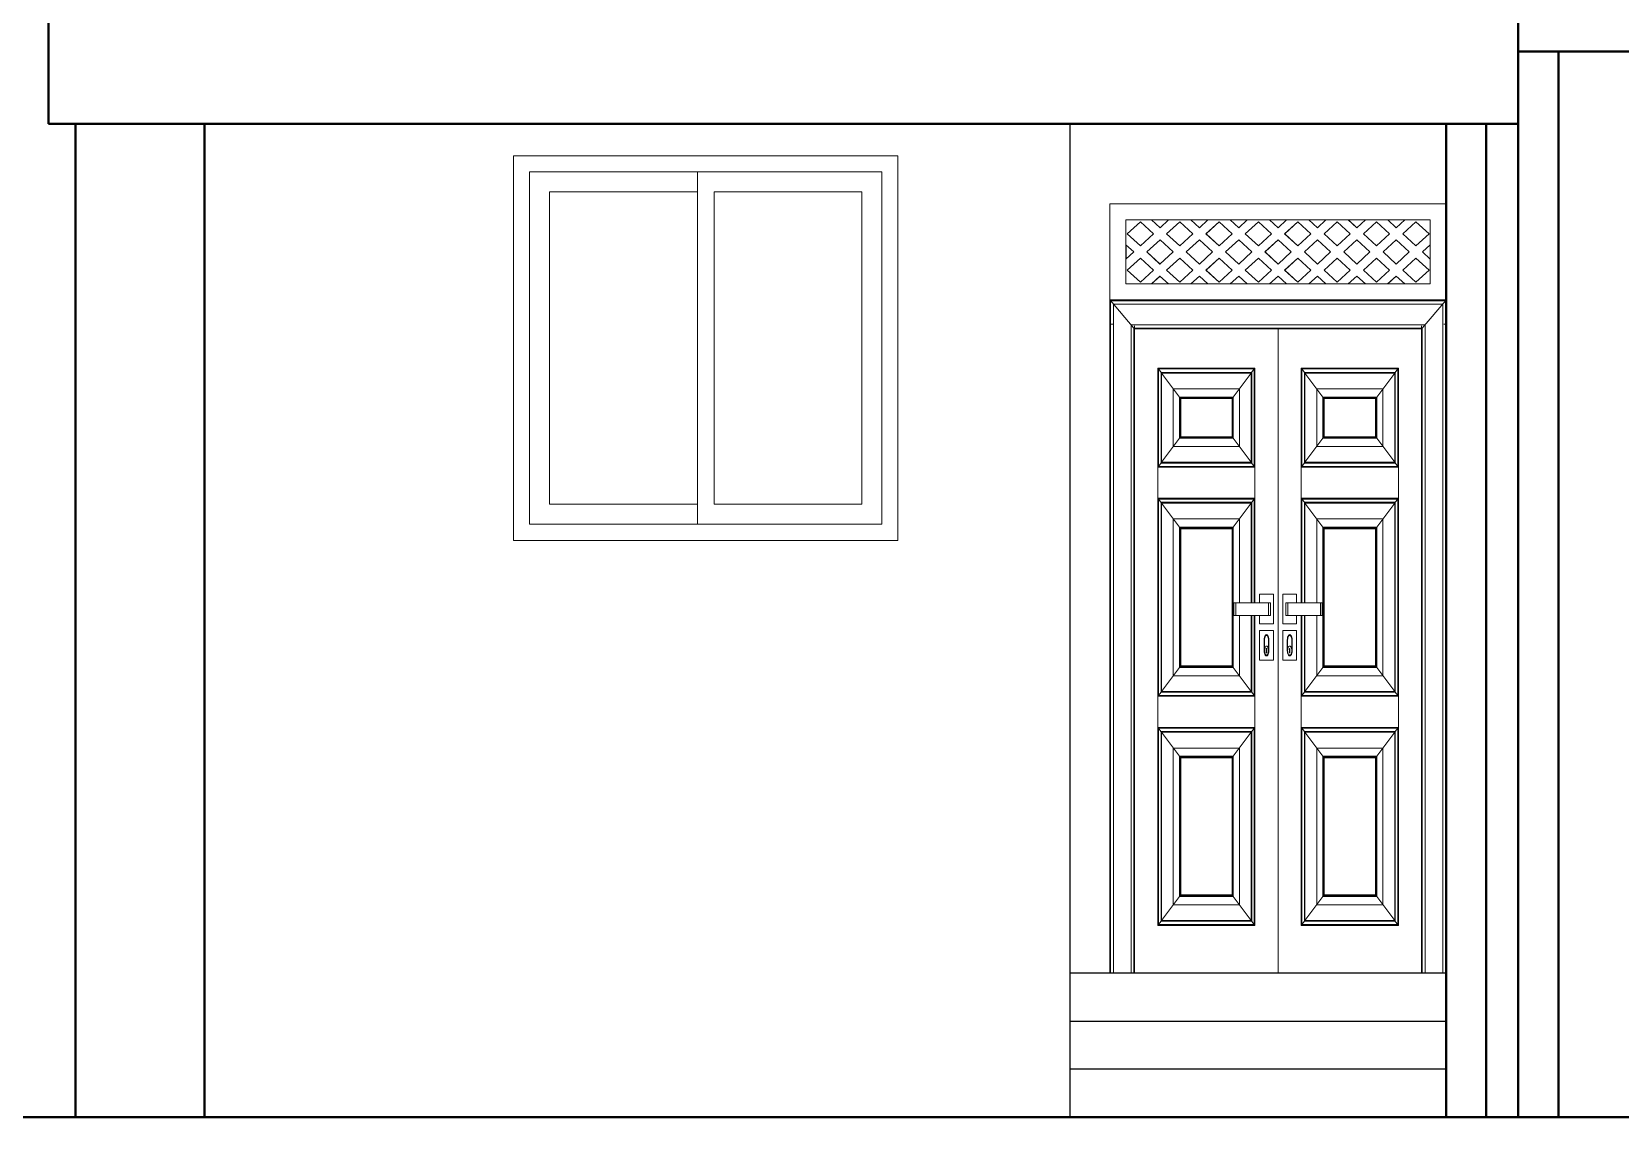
# Model space of a CAD drawing. Header units: inches. Extents: x 136316 to 139491, y -21083 to -17511.
# Drawn here: x 138055.9 to 138254.2, y -20091.2 to -19955.7 of the extents above; entities that cross this region are included whole.
import ezdxf

# ---------------------------------------------------------------- set-up
doc = ezdxf.new("R2010")
doc.units = ezdxf.units.IN
doc.header["$LTSCALE"] = 0.5
doc.header["$MEASUREMENT"] = 0
for name, color, linetype, lineweight in [('F-FURNITURE', 30, 'Continuous', 13), ('HACTH', 253, 'Continuous', 9), ('wall', 1, 'Continuous', 40), ('wall light', 6, 'Continuous', 25), ('window', 4, 'Continuous', 13)]:
    doc.layers.add(name, color=color, linetype=linetype, lineweight=lineweight)

msp = doc.modelspace()

# ---------------------------------------------------------------- linework, layer by layer
at = {"layer": 'F-FURNITURE'}
for p, q in [((138190.52, -20073.19), (138190.52, -19977.19)), ((138190.52, -19977.19), (138232.52, -19977.19)), ((138192.52, -19982.3), (138192.52, -19979.19)), ((138192.52, -19979.19), (138195.71, -19979.19)), ((138192.68, -19980.93), (138194.32, -19979.42)), ((138192.68, -19980.93), (138194.32, -19979.42)), ((138194.32, -19979.42), (138195.96, -19980.93)), ((138196.78, -19980.18), (138195.71, -19979.19)), ((138195.71, -19979.19), (138195.72, -19979.19)), ((138196.78, -19980.17), (138195.72, -19979.19)), ((138197.84, -19979.19), (138195.72, -19979.19)), ((138197.84, -19979.19), (138196.78, -19980.18)), ((138197.59, -19980.93), (138199.23, -19979.42)), ((138197.6, -19980.93), (138199.24, -19979.42)), ((138197.84, -19979.19), (138200.63, -19979.19)), ((138199.23, -19979.42), (138200.87, -19980.93)), ((138201.69, -19980.18), (138200.63, -19979.19)), ((138201.69, -19980.17), (138200.63, -19979.19)), ((138200.63, -19979.19), (138200.63, -19979.19)), ((138202.76, -19979.19), (138200.63, -19979.19)), ((138202.76, -19979.19), (138201.69, -19980.18)), ((138202.51, -19980.93), (138204.15, -19979.42)), ((138202.52, -19980.93), (138204.15, -19979.42)), ((138202.76, -19979.19), (138205.54, -19979.19)), ((138204.15, -19979.42), (138205.79, -19980.93)), ((138206.61, -19980.18), (138205.54, -19979.19)), ((138205.54, -19979.19), (138205.55, -19979.19)), ((138206.61, -19980.17), (138205.55, -19979.19)), ((138207.67, -19979.19), (138205.55, -19979.19)), ((138207.67, -19979.19), (138206.61, -19980.18)), ((138207.43, -19980.93), (138209.07, -19979.42)), ((138207.43, -19980.93), (138209.07, -19979.42)), ((138207.67, -19979.19), (138210.46, -19979.19)), ((138209.07, -19979.42), (138210.7, -19980.93)), ((138211.52, -19980.18), (138210.46, -19979.19)), ((138210.46, -19979.19), (138210.46, -19979.19)), ((138211.53, -19980.17), (138210.46, -19979.19)), ((138212.59, -19979.19), (138210.46, -19979.19)), ((138212.59, -19979.19), (138211.52, -19980.18)), ((138212.34, -19980.93), (138213.98, -19979.42)), ((138212.35, -19980.93), (138213.98, -19979.42)), ((138212.59, -19979.19), (138215.37, -19979.2)), ((138213.98, -19979.42), (138215.62, -19980.93)), ((138216.44, -19980.18), (138215.37, -19979.2)), ((138215.37, -19979.2), (138215.38, -19979.2)), ((138216.44, -19980.17), (138215.38, -19979.2)), ((138217.5, -19979.2), (138215.38, -19979.2)), ((138217.5, -19979.2), (138216.44, -19980.18)), ((138217.26, -19980.93), (138218.9, -19979.42)), ((138217.26, -19980.93), (138218.9, -19979.42)), ((138217.5, -19979.2), (138220.29, -19979.2)), ((138218.9, -19979.42), (138220.54, -19980.93)), ((138221.35, -19980.18), (138220.29, -19979.2)), ((138220.29, -19979.2), (138220.3, -19979.2)), ((138221.36, -19980.17), (138220.3, -19979.2)), ((138222.42, -19979.2), (138220.3, -19979.2)), ((138222.42, -19979.2), (138221.35, -19980.18)), ((138222.17, -19980.93), (138223.81, -19979.42)), ((138222.18, -19980.93), (138223.82, -19979.43)), ((138222.42, -19979.2), (138225.21, -19979.2)), ((138223.81, -19979.42), (138225.45, -19980.93)), ((138226.27, -19980.18), (138225.21, -19979.2)), ((138225.21, -19979.2), (138225.21, -19979.2)), ((138226.27, -19980.17), (138225.21, -19979.2)), ((138227.34, -19979.2), (138225.21, -19979.2)), ((138227.34, -19979.2), (138226.27, -19980.18)), ((138227.09, -19980.93), (138228.73, -19979.42)), ((138227.1, -19980.93), (138228.73, -19979.43)), ((138230.52, -19979.19), (138227.34, -19979.2)), ((138227.34, -19979.2), (138227.34, -19979.2)), ((138227.34, -19979.2), (138230.52, -19979.2)), ((138228.73, -19979.42), (138230.37, -19980.93)), ((138230.52, -19979.2), (138230.52, -19979.19)), ((138230.52, -19979.2), (138230.52, -19982.3)), ((138194.32, -19982.44), (138192.68, -19980.93)), ((138192.68, -19980.93), (138192.68, -19980.93)), ((138194.32, -19982.44), (138192.68, -19980.93)), ((138195.96, -19980.93), (138194.32, -19982.44)), ((138199.23, -19982.44), (138197.59, -19980.93)), ((138197.59, -19980.93), (138197.6, -19980.93)), ((138199.24, -19982.44), (138197.6, -19980.93)), ((138200.87, -19980.93), (138199.23, -19982.44)), ((138204.15, -19982.44), (138202.51, -19980.93)), ((138202.51, -19980.93), (138202.52, -19980.93)), ((138204.15, -19982.44), (138202.52, -19980.93)), ((138205.79, -19980.93), (138204.15, -19982.44)), ((138209.06, -19982.44), (138207.43, -19980.93)), ((138207.43, -19980.93), (138207.43, -19980.93)), ((138209.07, -19982.44), (138207.43, -19980.93)), ((138210.7, -19980.93), (138209.06, -19982.44)), ((138213.98, -19982.44), (138212.34, -19980.93)), ((138212.34, -19980.93), (138212.35, -19980.93)), ((138213.98, -19982.44), (138212.35, -19980.93)), ((138215.62, -19980.93), (138213.98, -19982.44)), ((138218.9, -19982.44), (138217.26, -19980.93)), ((138218.9, -19982.44), (138217.26, -19980.93)), ((138217.26, -19980.93), (138217.26, -19980.93)), ((138220.54, -19980.93), (138218.9, -19982.44)), ((138223.81, -19982.44), (138222.17, -19980.93)), ((138222.17, -19980.93), (138222.18, -19980.93)), ((138223.82, -19982.44), (138222.18, -19980.93)), ((138225.45, -19980.93), (138223.81, -19982.44)), ((138228.73, -19982.44), (138227.09, -19980.93)), ((138227.09, -19980.93), (138227.1, -19980.93)), ((138228.73, -19982.44), (138227.1, -19980.93)), ((138230.37, -19980.93), (138228.73, -19982.44)), ((138192.52, -19987.19), (138192.52, -19982.3)), ((138192.52, -19982.3), (138193.5, -19983.19)), ((138193.5, -19983.19), (138192.52, -19984.09)), ((138192.55, -19982.32), (138192.55, -19984.07)), ((138195.14, -19983.19), (138196.78, -19981.68)), ((138195.14, -19983.19), (138196.78, -19981.69)), ((138196.77, -19984.7), (138195.14, -19983.19)), ((138195.14, -19983.19), (138195.14, -19983.19)), ((138196.78, -19984.7), (138195.14, -19983.19)), ((138198.41, -19983.19), (138196.77, -19984.7)), ((138196.78, -19981.68), (138198.41, -19983.19)), ((138200.05, -19983.19), (138201.69, -19981.68)), ((138201.69, -19984.7), (138200.05, -19983.19)), ((138200.05, -19983.19), (138200.06, -19983.19)), ((138200.06, -19983.19), (138201.69, -19981.69)), ((138201.69, -19984.7), (138200.06, -19983.19)), ((138201.69, -19981.68), (138203.33, -19983.19)), ((138203.33, -19983.19), (138201.69, -19984.7)), ((138204.97, -19983.19), (138206.61, -19981.68)), ((138204.97, -19983.19), (138206.61, -19981.69)), ((138206.61, -19984.7), (138204.97, -19983.19)), ((138204.97, -19983.19), (138204.97, -19983.19)), ((138206.61, -19984.7), (138204.97, -19983.19)), ((138206.61, -19981.68), (138208.25, -19983.19)), ((138208.25, -19983.19), (138206.61, -19984.7)), ((138209.88, -19983.19), (138211.52, -19981.68)), ((138211.52, -19984.7), (138209.88, -19983.19)), ((138209.88, -19983.19), (138209.89, -19983.19)), ((138209.89, -19983.19), (138211.53, -19981.69)), ((138211.53, -19984.7), (138209.89, -19983.19)), ((138211.52, -19981.68), (138213.16, -19983.19)), ((138213.16, -19983.19), (138211.52, -19984.7)), ((138214.8, -19983.19), (138216.44, -19981.69)), ((138216.44, -19984.7), (138214.8, -19983.19)), ((138214.8, -19983.19), (138214.81, -19983.19)), ((138214.81, -19983.19), (138216.44, -19981.69)), ((138216.44, -19984.7), (138214.81, -19983.19)), ((138216.44, -19981.69), (138218.08, -19983.19)), ((138218.08, -19983.19), (138216.44, -19984.7)), ((138219.72, -19983.19), (138221.35, -19981.69)), ((138219.72, -19983.19), (138221.36, -19981.69)), ((138221.35, -19984.7), (138219.72, -19983.19)), ((138219.72, -19983.19), (138219.72, -19983.19)), ((138221.36, -19984.7), (138219.72, -19983.19)), ((138221.35, -19981.69), (138222.99, -19983.19)), ((138222.99, -19983.19), (138221.35, -19984.7)), ((138224.63, -19983.19), (138226.27, -19981.69)), ((138226.27, -19984.7), (138224.63, -19983.19)), ((138224.63, -19983.19), (138224.64, -19983.19)), ((138224.64, -19983.19), (138226.27, -19981.69)), ((138226.27, -19984.7), (138224.64, -19983.19)), ((138226.27, -19981.69), (138227.91, -19983.19)), ((138227.91, -19983.19), (138226.27, -19984.7)), ((138229.55, -19983.19), (138230.52, -19982.3)), ((138229.55, -19983.19), (138230.52, -19982.3)), ((138230.52, -19984.09), (138229.55, -19983.19)), ((138230.52, -19984.09), (138229.55, -19983.19)), ((138229.55, -19983.19), (138229.55, -19983.19)), ((138230.52, -19984.09), (138230.52, -19982.3)), ((138230.52, -19982.3), (138230.52, -19982.3)), ((138192.68, -19985.46), (138194.32, -19983.95)), ((138192.68, -19985.46), (138194.32, -19983.95)), ((138194.32, -19986.96), (138192.68, -19985.46)), ((138194.32, -19986.96), (138192.68, -19985.46)), ((138192.68, -19985.46), (138192.68, -19985.46)), ((138194.32, -19983.95), (138195.96, -19985.46)), ((138195.96, -19985.46), (138194.32, -19986.96)), ((138197.59, -19985.46), (138199.23, -19983.95)), ((138199.23, -19986.97), (138197.59, -19985.46)), ((138197.59, -19985.46), (138197.6, -19985.46)), ((138197.6, -19985.46), (138199.24, -19983.95)), ((138199.24, -19986.96), (138197.6, -19985.46)), ((138199.23, -19983.95), (138200.87, -19985.46)), ((138200.87, -19985.46), (138199.23, -19986.97)), ((138202.51, -19985.46), (138204.15, -19983.95)), ((138204.15, -19986.97), (138202.51, -19985.46)), ((138202.51, -19985.46), (138202.52, -19985.46)), ((138202.52, -19985.46), (138204.15, -19983.95)), ((138204.15, -19986.96), (138202.52, -19985.46)), ((138204.15, -19983.95), (138205.79, -19985.46)), ((138205.79, -19985.46), (138204.15, -19986.97)), ((138207.43, -19985.46), (138209.06, -19983.95)), ((138207.43, -19985.46), (138209.07, -19983.95)), ((138209.06, -19986.97), (138207.43, -19985.46)), ((138209.07, -19986.96), (138207.43, -19985.46)), ((138207.43, -19985.46), (138207.43, -19985.46)), ((138209.06, -19983.95), (138210.7, -19985.46)), ((138210.7, -19985.46), (138209.06, -19986.97)), ((138212.34, -19985.46), (138213.98, -19983.95)), ((138213.98, -19986.97), (138212.34, -19985.46)), ((138212.34, -19985.46), (138212.35, -19985.46)), ((138212.35, -19985.46), (138213.98, -19983.95)), ((138213.98, -19986.96), (138212.35, -19985.46)), ((138213.98, -19983.95), (138215.62, -19985.46)), ((138215.62, -19985.46), (138213.98, -19986.97)), ((138217.26, -19985.46), (138218.9, -19983.95)), ((138217.26, -19985.46), (138218.9, -19983.95)), ((138218.9, -19986.97), (138217.26, -19985.46)), ((138217.26, -19985.46), (138217.26, -19985.46)), ((138218.9, -19986.96), (138217.26, -19985.46)), ((138218.9, -19983.95), (138220.54, -19985.46)), ((138220.54, -19985.46), (138218.9, -19986.97)), ((138222.17, -19985.46), (138223.81, -19983.95)), ((138223.81, -19986.97), (138222.17, -19985.46)), ((138222.17, -19985.46), (138222.18, -19985.46)), ((138222.18, -19985.46), (138223.82, -19983.95)), ((138223.82, -19986.96), (138222.18, -19985.46)), ((138223.81, -19983.95), (138225.45, -19985.46)), ((138225.45, -19985.46), (138223.81, -19986.97)), ((138227.09, -19985.46), (138228.73, -19983.95)), ((138228.73, -19986.97), (138227.09, -19985.46)), ((138227.09, -19985.46), (138227.1, -19985.46)), ((138227.1, -19985.46), (138228.73, -19983.95)), ((138228.73, -19986.96), (138227.1, -19985.46)), ((138228.73, -19983.95), (138230.37, -19985.46)), ((138230.37, -19985.46), (138228.73, -19986.97)), ((138230.52, -19984.09), (138230.52, -19987.19)), ((138230.52, -19984.09), (138230.52, -19984.09)), ((138192.52, -19987.19), (138192.52, -19987.19)), ((138192.52, -19987.19), (138192.55, -19987.19)), ((138195.71, -19987.19), (138192.52, -19987.19)), ((138192.55, -19987.19), (138192.55, -19987.19)), ((138192.55, -19987.19), (138195.71, -19987.19)), ((138195.71, -19987.19), (138196.77, -19986.21)), ((138195.71, -19987.19), (138195.72, -19987.19)), ((138195.72, -19987.19), (138196.78, -19986.21)), ((138195.72, -19987.19), (138197.84, -19987.19)), ((138196.77, -19986.21), (138197.84, -19987.19)), ((138200.63, -19987.19), (138197.84, -19987.19)), ((138200.63, -19987.19), (138201.69, -19986.21)), ((138200.63, -19987.19), (138201.69, -19986.21)), ((138200.63, -19987.19), (138200.63, -19987.19)), ((138200.63, -19987.19), (138202.76, -19987.19)), ((138201.69, -19986.21), (138202.76, -19987.19)), ((138205.54, -19987.19), (138202.76, -19987.19)), ((138205.54, -19987.19), (138206.61, -19986.21)), ((138205.55, -19987.19), (138205.54, -19987.19)), ((138205.55, -19987.19), (138206.61, -19986.21)), ((138205.55, -19987.19), (138207.67, -19987.19)), ((138206.61, -19986.21), (138207.67, -19987.19)), ((138210.46, -19987.19), (138207.67, -19987.19)), ((138210.46, -19987.19), (138211.52, -19986.21)), ((138210.46, -19987.19), (138211.53, -19986.21)), ((138210.46, -19987.19), (138210.46, -19987.19)), ((138210.46, -19987.19), (138212.59, -19987.19)), ((138211.52, -19986.21), (138212.59, -19987.19)), ((138215.37, -19987.19), (138212.59, -19987.19)), ((138215.37, -19987.19), (138216.44, -19986.21)), ((138215.38, -19987.19), (138215.37, -19987.19)), ((138215.38, -19987.19), (138216.44, -19986.21)), ((138215.38, -19987.19), (138217.5, -19987.19)), ((138216.44, -19986.21), (138217.5, -19987.19)), ((138220.29, -19987.19), (138217.5, -19987.19)), ((138220.29, -19987.19), (138221.35, -19986.21)), ((138220.29, -19987.19), (138221.36, -19986.21)), ((138220.29, -19987.19), (138220.29, -19987.19)), ((138220.29, -19987.19), (138222.42, -19987.19)), ((138221.35, -19986.21), (138222.42, -19987.19)), ((138225.2, -19987.19), (138222.42, -19987.19)), ((138225.2, -19987.19), (138226.27, -19986.21)), ((138225.21, -19987.19), (138225.2, -19987.19)), ((138225.21, -19987.19), (138226.27, -19986.22)), ((138225.21, -19987.19), (138227.34, -19987.19)), ((138226.27, -19986.21), (138227.34, -19987.19)), ((138230.52, -19987.19), (138227.34, -19987.19)), ((138190.52, -19989.19), (138232.52, -19989.19)), ((138190.59, -20073.19), (138190.59, -19989.27)), ((138190.59, -19989.27), (138232.46, -19989.27)), ((138190.59, -19989.27), (138193.52, -19992.69)), ((138190.61, -19989.29), (138232.44, -19989.29)), ((138190.61, -19992.19), (138190.61, -19989.29)), ((138232.46, -19989.27), (138229.52, -19992.69)), ((138232.44, -19989.29), (138232.44, -20073.19)), ((138232.46, -19989.27), (138232.46, -20073.19)), ((138190.95, -20073.19), (138190.95, -19989.69)), ((138190.95, -19989.69), (138232.09, -19989.69)), ((138232.09, -19989.69), (138232.09, -20073.19)), ((138190.61, -19992.19), (138190.67, -19992.19)), ((138190.61, -20073.19), (138190.61, -19992.19)), ((138190.71, -19992.19), (138190.75, -19992.19)), ((138190.8, -19992.19), (138190.9, -19992.19)), ((138193.18, -20073.19), (138193.18, -19992.29)), ((138193.18, -19992.29), (138229.87, -19992.29)), ((138193.52, -20073.19), (138193.52, -19992.69)), ((138193.52, -19992.69), (138229.52, -19992.69)), ((138193.61, -19992.29), (138193.61, -19992.35)), ((138193.61, -19992.4), (138193.61, -19992.45)), ((138193.61, -19992.49), (138193.61, -19992.58)), ((138193.61, -19992.61), (138193.61, -19992.69)), ((138193.61, -20073.19), (138193.61, -19992.79)), ((138193.61, -19992.79), (138229.44, -19992.79)), ((138211.52, -20073.19), (138211.52, -19992.79)), ((138229.44, -19992.29), (138229.44, -19992.35)), ((138229.44, -19992.4), (138229.44, -19992.45)), ((138229.44, -19992.49), (138229.44, -19992.58)), ((138229.44, -19992.61), (138229.44, -19992.69)), ((138229.44, -19992.79), (138229.44, -20073.19)), ((138229.52, -19992.69), (138229.52, -20073.19)), ((138229.87, -19992.29), (138229.87, -20073.19)), ((138232.09, -19992.19), (138232.19, -19992.19)), ((138232.25, -19992.19), (138232.29, -19992.19)), ((138232.34, -19992.19), (138232.41, -19992.19)), ((138196.5, -20038.66), (138196.5, -19997.69)), ((138208.63, -19997.69), (138196.5, -19997.69)), ((138196.58, -20009.96), (138196.58, -19997.79)), ((138196.58, -19997.79), (138208.55, -19997.79)), ((138196.58, -19997.79), (138196.91, -19998.23)), ((138196.91, -20009.51), (138196.91, -19998.23)), ((138196.91, -19998.23), (138208.22, -19998.23)), ((138196.97, -20009.44), (138196.97, -19998.31)), ((138196.97, -19998.31), (138208.16, -19998.31)), ((138199.21, -20001.3), (138196.97, -19998.31)), ((138208.16, -19998.31), (138205.92, -20001.3)), ((138208.16, -19998.31), (138208.16, -20009.44)), ((138208.22, -19998.23), (138208.55, -19997.79)), ((138208.22, -19998.23), (138208.22, -20009.51)), ((138208.24, -19998.21), (138208.24, -20009.54)), ((138208.55, -19997.79), (138208.55, -20009.96)), ((138208.63, -19997.69), (138208.63, -20026.97)), ((138214.42, -20026.97), (138214.42, -19997.69)), ((138226.54, -19997.69), (138214.42, -19997.69)), ((138214.5, -20009.96), (138214.5, -19997.79)), ((138214.5, -19997.79), (138226.46, -19997.79)), ((138214.5, -19997.79), (138214.83, -19998.23)), ((138214.83, -20009.51), (138214.83, -19998.23)), ((138214.83, -19998.23), (138226.13, -19998.23)), ((138214.88, -20009.44), (138214.88, -19998.31)), ((138214.88, -19998.31), (138226.08, -19998.31)), ((138217.12, -20001.3), (138214.88, -19998.31)), ((138226.08, -19998.31), (138223.84, -20001.3)), ((138226.08, -19998.31), (138226.08, -20009.44)), ((138226.13, -19998.23), (138226.46, -19997.79)), ((138226.13, -19998.23), (138226.13, -20009.51)), ((138226.16, -19998.21), (138226.16, -20009.54)), ((138226.46, -19997.79), (138226.46, -20009.96)), ((138226.54, -19997.69), (138226.54, -20038.66)), ((138206.7, -20000.27), (138198.43, -20000.27)), ((138198.43, -20000.27), (138198.43, -20007.48)), ((138205.92, -20001.3), (138199.21, -20001.3)), ((138199.21, -20001.3), (138199.21, -20006.45)), ((138199.28, -20001.4), (138199.28, -20006.35)), ((138205.85, -20001.4), (138199.28, -20001.4)), ((138205.85, -20006.35), (138205.85, -20001.4)), ((138205.92, -20006.45), (138205.92, -20001.3)), ((138206.7, -20007.48), (138206.7, -20000.27)), ((138224.61, -20000.27), (138216.35, -20000.27)), ((138216.35, -20000.27), (138216.35, -20007.48)), ((138223.84, -20001.3), (138217.12, -20001.3)), ((138217.12, -20001.3), (138217.12, -20006.45)), ((138217.2, -20001.4), (138217.2, -20006.35)), ((138223.76, -20001.4), (138217.2, -20001.4)), ((138223.76, -20006.35), (138223.76, -20001.4)), ((138223.84, -20006.45), (138223.84, -20001.3)), ((138224.61, -20007.48), (138224.61, -20000.27)), ((138199.36, -20001.5), (138199.36, -20006.25)), ((138205.77, -20001.5), (138199.36, -20001.5)), ((138205.77, -20006.25), (138205.77, -20001.5)), ((138217.28, -20001.5), (138217.28, -20006.25)), ((138223.68, -20001.5), (138217.28, -20001.5)), ((138223.68, -20006.25), (138223.68, -20001.5)), ((138196.97, -20009.44), (138199.21, -20006.45)), ((138199.21, -20006.45), (138205.92, -20006.45)), ((138199.28, -20006.35), (138205.85, -20006.35)), ((138199.36, -20006.25), (138205.77, -20006.25)), ((138205.92, -20006.45), (138208.16, -20009.44)), ((138214.88, -20009.44), (138217.12, -20006.45)), ((138217.12, -20006.45), (138223.84, -20006.45)), ((138217.2, -20006.35), (138223.76, -20006.35)), ((138217.28, -20006.25), (138223.68, -20006.25)), ((138223.84, -20006.45), (138226.08, -20009.44)), ((138198.43, -20007.48), (138206.7, -20007.48)), ((138216.35, -20007.48), (138224.61, -20007.48)), ((138208.63, -20010.06), (138196.5, -20010.06)), ((138196.58, -20009.96), (138196.91, -20009.51)), ((138208.55, -20009.96), (138196.58, -20009.96)), ((138208.24, -20009.54), (138196.89, -20009.54)), ((138208.22, -20009.51), (138196.91, -20009.51)), ((138208.16, -20009.44), (138196.97, -20009.44)), ((138208.55, -20009.96), (138208.22, -20009.51)), ((138226.54, -20010.06), (138214.42, -20010.06)), ((138214.5, -20009.96), (138214.83, -20009.51)), ((138226.46, -20009.96), (138214.5, -20009.96)), ((138226.16, -20009.54), (138214.8, -20009.54)), ((138226.13, -20009.51), (138214.83, -20009.51)), ((138226.08, -20009.44), (138214.88, -20009.44)), ((138226.46, -20009.96), (138226.13, -20009.51)), ((138208.63, -20013.92), (138196.5, -20013.92)), ((138196.58, -20038.56), (138196.58, -20014.03)), ((138196.58, -20014.03), (138208.55, -20014.03)), ((138196.58, -20014.03), (138196.89, -20014.44)), ((138196.89, -20014.44), (138208.24, -20014.44)), ((138196.89, -20014.44), (138196.91, -20014.46)), ((138196.91, -20038.12), (138196.91, -20014.46)), ((138196.91, -20014.46), (138208.22, -20014.46)), ((138199.21, -20017.53), (138196.97, -20014.54)), ((138196.97, -20038.04), (138196.97, -20014.54)), ((138196.97, -20014.54), (138208.16, -20014.54)), ((138208.16, -20014.54), (138205.92, -20017.53)), ((138208.16, -20014.54), (138208.16, -20026.97)), ((138208.24, -20014.44), (138208.22, -20014.46)), ((138208.22, -20014.46), (138208.22, -20026.97)), ((138208.55, -20014.03), (138208.24, -20014.44)), ((138208.24, -20014.44), (138208.24, -20026.97)), ((138208.55, -20014.03), (138208.55, -20026.97)), ((138226.54, -20013.92), (138214.42, -20013.92)), ((138214.5, -20026.97), (138214.5, -20014.03)), ((138214.5, -20014.03), (138226.46, -20014.03)), ((138214.5, -20014.03), (138214.8, -20014.44)), ((138214.8, -20014.44), (138226.16, -20014.44)), ((138214.8, -20014.44), (138214.82, -20014.46)), ((138214.82, -20026.97), (138214.82, -20014.46)), ((138214.82, -20014.46), (138226.14, -20014.46)), ((138217.12, -20017.53), (138214.88, -20014.54)), ((138214.88, -20026.97), (138214.88, -20014.54)), ((138214.88, -20014.54), (138226.08, -20014.54)), ((138226.08, -20014.54), (138223.84, -20017.53)), ((138226.08, -20014.54), (138226.08, -20038.04)), ((138226.16, -20014.44), (138226.14, -20014.46)), ((138226.14, -20014.46), (138226.14, -20038.12)), ((138226.46, -20014.03), (138226.16, -20014.44)), ((138226.16, -20014.44), (138226.16, -20038.15)), ((138226.46, -20014.03), (138226.46, -20038.56)), ((138198.43, -20016.5), (138206.7, -20016.5)), ((138198.43, -20016.5), (138198.43, -20036.09)), ((138206.7, -20016.5), (138206.7, -20026.97)), ((138216.35, -20016.5), (138224.61, -20016.5)), ((138216.35, -20016.5), (138216.35, -20026.97)), ((138224.61, -20016.5), (138224.61, -20036.09)), ((138199.21, -20017.53), (138205.92, -20017.53)), ((138199.21, -20035.06), (138199.21, -20017.53)), ((138205.85, -20017.64), (138199.28, -20017.64)), ((138199.28, -20017.64), (138199.28, -20034.95)), ((138205.77, -20017.74), (138199.36, -20017.74)), ((138199.36, -20017.74), (138199.36, -20034.85)), ((138205.77, -20034.85), (138205.77, -20017.74)), ((138205.85, -20034.95), (138205.85, -20017.64)), ((138205.92, -20017.53), (138205.92, -20035.06)), ((138217.12, -20017.53), (138223.84, -20017.53)), ((138217.12, -20035.06), (138217.12, -20017.53)), ((138223.76, -20017.64), (138217.2, -20017.64)), ((138217.2, -20017.64), (138217.2, -20034.95)), ((138223.68, -20017.74), (138217.28, -20017.74)), ((138217.28, -20017.74), (138217.28, -20034.85)), ((138223.68, -20034.85), (138223.68, -20017.74)), ((138223.76, -20034.95), (138223.76, -20017.64)), ((138223.84, -20017.53), (138223.84, -20035.06)), ((138206, -20026.97), (138206, -20028.57)), ((138206, -20026.97), (138210.56, -20026.97)), ((138206.24, -20026.97), (138206.24, -20028.57)), ((138209.22, -20025.91), (138209.22, -20026.97)), ((138210.93, -20025.91), (138209.22, -20025.91)), ((138210.32, -20026.97), (138210.32, -20028.57)), ((138210.56, -20026.97), (138210.56, -20028.57)), ((138210.93, -20025.91), (138210.93, -20029.63)), ((138213.82, -20025.91), (138212.12, -20025.91)), ((138212.12, -20025.91), (138212.12, -20029.63)), ((138212.48, -20026.97), (138212.48, -20028.57)), ((138217.04, -20026.97), (138212.48, -20026.97)), ((138212.73, -20026.97), (138212.73, -20028.57)), ((138213.82, -20025.91), (138213.82, -20026.97)), ((138216.8, -20026.97), (138216.8, -20028.57)), ((138217.04, -20026.97), (138217.04, -20028.57)), ((138206, -20028.57), (138210.56, -20028.57)), ((138206.7, -20028.57), (138206.7, -20036.09)), ((138208.16, -20028.57), (138208.16, -20038.04)), ((138208.22, -20028.57), (138208.22, -20038.12)), ((138208.24, -20028.57), (138208.24, -20038.15)), ((138208.55, -20028.57), (138208.55, -20038.56)), ((138208.63, -20028.57), (138208.63, -20038.66)), ((138209.22, -20028.57), (138209.22, -20029.63)), ((138217.04, -20028.57), (138212.48, -20028.57)), ((138213.82, -20028.57), (138213.82, -20029.63)), ((138214.42, -20038.66), (138214.42, -20028.57)), ((138214.5, -20038.56), (138214.5, -20028.57)), ((138214.82, -20038.12), (138214.82, -20028.57)), ((138214.88, -20038.04), (138214.88, -20028.57)), ((138216.35, -20036.09), (138216.35, -20028.57)), ((138209.22, -20029.63), (138210.93, -20029.63)), ((138209.22, -20030.43), (138210.93, -20030.43)), ((138209.22, -20034.15), (138209.22, -20030.43)), ((138209.86, -20031.16), (138209.81, -20031.29)), ((138209.92, -20031.05), (138209.86, -20031.16)), ((138209.89, -20031.23), (138209.95, -20031.14)), ((138210, -20030.98), (138209.92, -20031.05)), ((138209.95, -20031.14), (138210.01, -20031.08)), ((138210.07, -20030.96), (138210, -20030.98)), ((138210.01, -20031.08), (138210.07, -20031.06)), ((138210.15, -20030.98), (138210.07, -20030.96)), ((138210.07, -20031.06), (138210.14, -20031.08)), ((138210.14, -20031.08), (138210.2, -20031.14)), ((138210.23, -20031.05), (138210.15, -20030.98)), ((138210.2, -20031.14), (138210.26, -20031.23)), ((138210.29, -20031.16), (138210.23, -20031.05)), ((138210.34, -20031.29), (138210.29, -20031.16)), ((138210.93, -20030.43), (138210.93, -20034.15)), ((138212.12, -20029.63), (138213.82, -20029.63)), ((138212.12, -20030.43), (138212.12, -20034.15)), ((138213.82, -20030.43), (138212.12, -20030.43)), ((138212.71, -20031.29), (138212.76, -20031.16)), ((138212.76, -20031.16), (138212.82, -20031.05)), ((138212.84, -20031.14), (138212.79, -20031.23)), ((138212.82, -20031.05), (138212.89, -20030.98)), ((138212.9, -20031.08), (138212.84, -20031.14)), ((138212.89, -20030.98), (138212.97, -20030.96)), ((138212.97, -20031.06), (138212.9, -20031.08)), ((138212.97, -20030.96), (138213.05, -20030.98)), ((138213.04, -20031.08), (138212.97, -20031.06)), ((138213.1, -20031.14), (138213.04, -20031.08)), ((138213.05, -20030.98), (138213.12, -20031.05)), ((138213.15, -20031.23), (138213.1, -20031.14)), ((138213.12, -20031.05), (138213.19, -20031.16)), ((138213.19, -20031.16), (138213.23, -20031.29)), ((138213.82, -20034.15), (138213.82, -20030.43)), ((138209.78, -20031.45), (138209.77, -20031.63)), ((138209.77, -20032.96), (138209.77, -20031.63)), ((138209.77, -20032.96), (138209.78, -20033.13)), ((138209.81, -20031.29), (138209.78, -20031.45)), ((138209.78, -20033.13), (138209.81, -20033.29)), ((138209.82, -20031.63), (138209.83, -20031.48)), ((138209.82, -20032.95), (138209.82, -20031.63)), ((138209.85, -20032.68), (138209.82, -20032.82)), ((138209.82, -20032.82), (138209.82, -20032.95)), ((138209.82, -20032.95), (138209.82, -20032.96)), ((138209.82, -20032.96), (138209.83, -20033.1)), ((138209.82, -20032.96), (138209.82, -20032.96)), ((138209.83, -20031.48), (138209.85, -20031.34)), ((138209.83, -20033.1), (138209.83, -20033.11)), ((138209.83, -20033.11), (138209.85, -20033.24)), ((138209.85, -20031.34), (138209.89, -20031.23)), ((138209.89, -20032.56), (138209.85, -20032.68)), ((138209.94, -20032.47), (138209.89, -20032.56)), ((138210.01, -20032.41), (138209.94, -20032.47)), ((138210.07, -20032.39), (138210.01, -20032.41)), ((138210.04, -20032.69), (138210.11, -20032.69)), ((138210.04, -20033.22), (138210.04, -20032.69)), ((138210.14, -20032.41), (138210.07, -20032.39)), ((138210.11, -20032.69), (138210.11, -20033.22)), ((138210.2, -20032.46), (138210.14, -20032.41)), ((138210.26, -20032.55), (138210.2, -20032.46)), ((138210.26, -20031.23), (138210.3, -20031.34)), ((138210.3, -20032.67), (138210.26, -20032.55)), ((138210.3, -20031.34), (138210.32, -20031.48)), ((138210.32, -20032.8), (138210.3, -20032.67)), ((138210.3, -20033.23), (138210.32, -20033.1)), ((138210.32, -20031.48), (138210.33, -20031.63)), ((138210.33, -20032.95), (138210.32, -20032.8)), ((138210.32, -20033.1), (138210.33, -20033.1)), ((138210.33, -20031.63), (138210.33, -20032.95)), ((138210.33, -20033.1), (138210.33, -20032.95)), ((138210.37, -20031.45), (138210.34, -20031.29)), ((138210.34, -20033.29), (138210.37, -20033.13)), ((138210.38, -20031.63), (138210.37, -20031.45)), ((138210.37, -20033.13), (138210.38, -20032.96)), ((138210.38, -20032.96), (138210.38, -20031.63)), ((138212.67, -20031.63), (138212.68, -20031.45)), ((138212.67, -20032.96), (138212.67, -20031.63)), ((138212.68, -20033.13), (138212.67, -20032.96)), ((138212.68, -20031.45), (138212.71, -20031.29)), ((138212.71, -20033.29), (138212.68, -20033.13)), ((138212.72, -20031.48), (138212.71, -20031.63)), ((138212.71, -20031.63), (138212.71, -20032.95)), ((138212.71, -20032.95), (138212.72, -20032.8)), ((138212.72, -20033.1), (138212.71, -20032.95)), ((138212.75, -20031.34), (138212.72, -20031.48)), ((138212.72, -20032.8), (138212.75, -20032.67)), ((138212.72, -20033.1), (138212.72, -20033.1)), ((138212.75, -20033.23), (138212.72, -20033.1)), ((138212.79, -20031.23), (138212.75, -20031.34)), ((138212.75, -20032.67), (138212.79, -20032.55)), ((138212.79, -20032.55), (138212.84, -20032.46)), ((138212.84, -20032.46), (138212.91, -20032.41)), ((138212.91, -20032.41), (138212.97, -20032.39)), ((138212.94, -20032.69), (138212.94, -20033.22)), ((138213, -20032.69), (138212.94, -20032.69)), ((138212.97, -20032.39), (138213.04, -20032.41)), ((138213, -20033.22), (138213, -20032.69)), ((138213.04, -20032.41), (138213.1, -20032.47)), ((138213.1, -20032.47), (138213.16, -20032.56)), ((138213.19, -20031.34), (138213.15, -20031.23)), ((138213.16, -20032.56), (138213.2, -20032.68)), ((138213.22, -20031.48), (138213.19, -20031.34)), ((138213.22, -20033.11), (138213.19, -20033.24)), ((138213.2, -20032.68), (138213.22, -20032.82)), ((138213.23, -20031.63), (138213.22, -20031.48)), ((138213.22, -20032.82), (138213.23, -20032.95)), ((138213.23, -20032.96), (138213.22, -20033.1)), ((138213.22, -20033.1), (138213.22, -20033.11)), ((138213.23, -20031.29), (138213.26, -20031.45)), ((138213.23, -20032.95), (138213.23, -20031.63)), ((138213.23, -20032.95), (138213.23, -20032.96)), ((138213.23, -20032.96), (138213.23, -20032.96)), ((138213.26, -20033.13), (138213.23, -20033.29)), ((138213.26, -20031.45), (138213.27, -20031.63)), ((138213.27, -20032.96), (138213.26, -20033.13)), ((138213.27, -20032.96), (138213.27, -20031.63)), ((138196.97, -20038.04), (138199.21, -20035.06)), ((138205.92, -20035.06), (138199.21, -20035.06)), ((138199.28, -20034.95), (138205.85, -20034.95)), ((138199.36, -20034.85), (138205.77, -20034.85)), ((138205.92, -20035.06), (138208.16, -20038.04)), ((138210.93, -20034.15), (138209.22, -20034.15)), ((138209.81, -20033.29), (138209.86, -20033.43)), ((138209.85, -20033.24), (138209.85, -20033.25)), ((138209.85, -20033.25), (138209.89, -20033.36)), ((138209.86, -20033.43), (138209.92, -20033.53)), ((138209.89, -20033.36), (138209.89, -20033.36)), ((138209.89, -20033.36), (138209.95, -20033.45)), ((138209.92, -20033.53), (138210, -20033.6)), ((138209.95, -20033.45), (138209.95, -20033.45)), ((138209.95, -20033.45), (138210.01, -20033.5)), ((138210, -20033.6), (138210.07, -20033.62)), ((138210.01, -20033.5), (138210.01, -20033.5)), ((138210.01, -20033.5), (138210.07, -20033.52)), ((138210.11, -20033.22), (138210.04, -20033.22)), ((138210.07, -20033.52), (138210.08, -20033.52)), ((138210.07, -20033.62), (138210.15, -20033.6)), ((138210.08, -20033.52), (138210.14, -20033.5)), ((138210.14, -20033.5), (138210.2, -20033.45)), ((138210.14, -20033.5), (138210.14, -20033.5)), ((138210.15, -20033.6), (138210.23, -20033.53)), ((138210.2, -20033.45), (138210.21, -20033.44)), ((138210.21, -20033.44), (138210.26, -20033.36)), ((138210.23, -20033.53), (138210.29, -20033.43)), ((138210.26, -20033.35), (138210.3, -20033.24)), ((138210.26, -20033.36), (138210.26, -20033.35)), ((138210.29, -20033.43), (138210.34, -20033.29)), ((138210.3, -20033.24), (138210.3, -20033.23)), ((138212.12, -20034.15), (138213.82, -20034.15)), ((138212.76, -20033.43), (138212.71, -20033.29)), ((138212.75, -20033.24), (138212.75, -20033.23)), ((138212.79, -20033.35), (138212.75, -20033.24)), ((138212.82, -20033.53), (138212.76, -20033.43)), ((138212.79, -20033.36), (138212.79, -20033.35)), ((138212.84, -20033.44), (138212.79, -20033.36)), ((138212.89, -20033.6), (138212.82, -20033.53)), ((138212.84, -20033.45), (138212.84, -20033.44)), ((138212.9, -20033.5), (138212.84, -20033.45)), ((138212.97, -20033.62), (138212.89, -20033.6)), ((138212.97, -20033.52), (138212.9, -20033.5)), ((138212.9, -20033.5), (138212.9, -20033.5)), ((138212.94, -20033.22), (138213, -20033.22)), ((138213.03, -20033.5), (138212.97, -20033.52)), ((138212.97, -20033.52), (138212.97, -20033.52)), ((138213.05, -20033.6), (138212.97, -20033.62)), ((138213.04, -20033.5), (138213.03, -20033.5)), ((138213.1, -20033.45), (138213.04, -20033.5)), ((138213.12, -20033.53), (138213.05, -20033.6)), ((138213.15, -20033.36), (138213.1, -20033.45)), ((138213.1, -20033.45), (138213.1, -20033.45)), ((138213.19, -20033.43), (138213.12, -20033.53)), ((138213.19, -20033.25), (138213.15, -20033.36)), ((138213.15, -20033.36), (138213.15, -20033.36)), ((138213.19, -20033.24), (138213.19, -20033.25)), ((138213.23, -20033.29), (138213.19, -20033.43)), ((138214.88, -20038.04), (138217.12, -20035.06)), ((138223.84, -20035.06), (138217.12, -20035.06)), ((138217.2, -20034.95), (138223.76, -20034.95)), ((138217.28, -20034.85), (138223.68, -20034.85)), ((138223.84, -20035.06), (138226.08, -20038.04)), ((138206.7, -20036.09), (138198.43, -20036.09)), ((138224.61, -20036.09), (138216.35, -20036.09)), ((138196.5, -20042.53), (138196.5, -20038.66)), ((138208.63, -20038.66), (138196.5, -20038.66)), ((138196.58, -20038.56), (138196.91, -20038.12)), ((138208.55, -20038.56), (138196.58, -20038.56)), ((138208.22, -20038.12), (138196.91, -20038.12)), ((138208.16, -20038.04), (138196.97, -20038.04)), ((138208.24, -20038.15), (138208.22, -20038.12)), ((138208.55, -20038.56), (138208.24, -20038.15)), ((138208.63, -20038.66), (138208.63, -20042.53)), ((138214.42, -20042.53), (138214.42, -20038.66)), ((138226.54, -20038.66), (138214.42, -20038.66)), ((138214.5, -20038.56), (138214.82, -20038.12)), ((138226.46, -20038.56), (138214.5, -20038.56)), ((138226.14, -20038.12), (138214.82, -20038.12)), ((138226.08, -20038.04), (138214.88, -20038.04)), ((138226.16, -20038.15), (138226.14, -20038.12)), ((138226.46, -20038.56), (138226.16, -20038.15)), ((138226.54, -20038.66), (138226.54, -20042.53)), ((138196.5, -20042.53), (138196.5, -20067.27)), ((138208.63, -20042.53), (138196.5, -20042.53)), ((138196.58, -20067.16), (138196.58, -20042.63)), ((138196.58, -20042.63), (138208.55, -20042.63)), ((138196.58, -20042.63), (138196.89, -20043.04)), ((138196.89, -20043.04), (138208.24, -20043.04)), ((138196.89, -20043.04), (138196.91, -20043.07)), ((138196.91, -20066.73), (138196.91, -20043.07)), ((138196.91, -20043.07), (138208.22, -20043.07)), ((138208.24, -20043.04), (138208.22, -20043.07)), ((138208.22, -20043.07), (138208.22, -20066.73)), ((138208.55, -20042.63), (138208.24, -20043.04)), ((138208.24, -20043.04), (138208.24, -20066.75)), ((138208.55, -20042.63), (138208.55, -20067.16)), ((138208.63, -20067.27), (138208.63, -20042.53)), ((138214.42, -20042.53), (138214.42, -20067.27)), ((138226.54, -20042.53), (138214.42, -20042.53)), ((138214.5, -20067.16), (138214.5, -20042.63)), ((138214.5, -20042.63), (138226.46, -20042.63)), ((138214.5, -20042.63), (138214.8, -20043.04)), ((138214.8, -20043.04), (138226.16, -20043.04)), ((138214.8, -20043.04), (138214.82, -20043.07)), ((138214.82, -20066.73), (138214.82, -20043.07)), ((138214.82, -20043.07), (138226.14, -20043.07)), ((138226.16, -20043.04), (138226.14, -20043.07)), ((138226.14, -20043.07), (138226.14, -20066.73)), ((138226.46, -20042.63), (138226.16, -20043.04)), ((138226.16, -20043.04), (138226.16, -20066.75)), ((138226.46, -20042.63), (138226.46, -20067.16)), ((138226.54, -20067.27), (138226.54, -20042.53)), ((138199.21, -20046.14), (138196.97, -20043.15)), ((138196.97, -20066.65), (138196.97, -20043.15)), ((138196.97, -20043.15), (138208.16, -20043.15)), ((138208.16, -20043.15), (138205.92, -20046.14)), ((138208.16, -20043.15), (138208.16, -20066.65)), ((138217.12, -20046.14), (138214.88, -20043.15)), ((138214.88, -20066.65), (138214.88, -20043.15)), ((138214.88, -20043.15), (138226.08, -20043.15)), ((138226.08, -20043.15), (138223.84, -20046.14)), ((138226.08, -20043.15), (138226.08, -20066.65)), ((138198.43, -20045.11), (138206.7, -20045.11)), ((138198.43, -20045.11), (138198.43, -20064.69)), ((138199.21, -20046.14), (138205.92, -20046.14)), ((138199.21, -20063.66), (138199.21, -20046.14)), ((138205.85, -20046.24), (138199.28, -20046.24)), ((138199.28, -20046.24), (138199.28, -20063.56)), ((138205.77, -20046.34), (138199.36, -20046.34)), ((138199.36, -20046.34), (138199.36, -20063.45)), ((138205.77, -20063.45), (138205.77, -20046.34)), ((138205.85, -20063.56), (138205.85, -20046.24)), ((138205.92, -20046.14), (138205.92, -20063.66)), ((138206.7, -20045.11), (138206.7, -20064.69)), ((138216.35, -20045.11), (138224.61, -20045.11)), ((138216.35, -20045.11), (138216.35, -20064.69)), ((138217.12, -20046.14), (138223.84, -20046.14)), ((138217.12, -20063.66), (138217.12, -20046.14)), ((138223.76, -20046.24), (138217.2, -20046.24)), ((138217.2, -20046.24), (138217.2, -20063.56)), ((138223.68, -20046.34), (138217.28, -20046.34)), ((138217.28, -20046.34), (138217.28, -20063.45)), ((138223.68, -20063.45), (138223.68, -20046.34)), ((138223.76, -20063.56), (138223.76, -20046.24)), ((138223.84, -20046.14), (138223.84, -20063.66)), ((138224.61, -20045.11), (138224.61, -20064.69)), ((138196.97, -20066.65), (138199.21, -20063.66)), ((138206.7, -20064.69), (138198.43, -20064.69)), ((138205.92, -20063.66), (138199.21, -20063.66)), ((138199.28, -20063.56), (138205.85, -20063.56)), ((138199.36, -20063.45), (138205.77, -20063.45)), ((138205.92, -20063.66), (138208.16, -20066.65)), ((138214.88, -20066.65), (138217.12, -20063.66)), ((138224.61, -20064.69), (138216.35, -20064.69)), ((138223.84, -20063.66), (138217.12, -20063.66)), ((138217.2, -20063.56), (138223.76, -20063.56)), ((138217.28, -20063.45), (138223.68, -20063.45)), ((138223.84, -20063.66), (138226.08, -20066.65)), ((138196.58, -20067.16), (138196.91, -20066.73)), ((138208.22, -20066.73), (138196.91, -20066.73)), ((138208.16, -20066.65), (138196.97, -20066.65)), ((138208.24, -20066.75), (138208.22, -20066.73)), ((138208.55, -20067.16), (138208.24, -20066.75)), ((138214.5, -20067.16), (138214.82, -20066.73)), ((138226.14, -20066.73), (138214.82, -20066.73)), ((138226.08, -20066.65), (138214.88, -20066.65)), ((138226.16, -20066.75), (138226.14, -20066.73)), ((138226.46, -20067.16), (138226.16, -20066.75)), ((138208.63, -20067.27), (138196.5, -20067.27)), ((138208.55, -20067.16), (138196.58, -20067.16)), ((138226.54, -20067.27), (138214.42, -20067.27)), ((138226.46, -20067.16), (138214.5, -20067.16))]:
    msp.add_line(p, q, dxfattribs=at)
at = {"layer": 'HACTH'}
msp.add_line((138232.52, -19977.19), (138232.52, -19977.19), dxfattribs=at)
at = {"layer": 'wall'}
for p, q in [((138057.97, -19727.19), (138057.97, -19967.19)), ((138241.52, -19967.19), (138241.52, -19953.19)), ((138241.52, -20091.19), (138241.52, -19958.19)), ((138241.52, -19958.19), (138245.14, -19958.19)), ((138245.14, -19958.19), (138382.75, -19958.19)), ((138246.52, -20091.19), (138246.52, -19958.19)), ((138057.97, -19967.19), (138241.52, -19967.19)), ((138061.34, -19967.19), (138061.34, -20091.19)), ((138077.46, -19967.19), (138077.46, -20091.19)), ((138232.52, -19967.19), (138232.52, -20091.19)), ((138237.52, -20091.19), (138237.52, -19967.19)), ((137941.48, -20091.19), (138447.11, -20091.19))]:
    msp.add_line(p, q, dxfattribs=at)
at = {"layer": 'wall light'}
for p, q in [((138185.52, -19967.19), (138185.52, -20091.19)), ((138185.52, -20073.19), (138232.52, -20073.19)), ((138185.52, -20079.19), (138232.52, -20079.19)), ((138232.52, -20085.19), (138185.52, -20085.19))]:
    msp.add_line(p, q, dxfattribs=at)
at = {"layer": 'window'}
for p, q in [((138139.03, -19973.19), (138139.03, -20017.19)), ((138141.08, -19975.69), (138141.08, -20014.69))]:
    msp.add_line(p, q, dxfattribs=at)
for points in [[(138116.05, -19971.19), (138164.05, -19971.19), (138164.05, -20019.19), (138116.05, -20019.19)], [(138118.05, -19973.19), (138162.05, -19973.19), (138162.05, -20017.19), (138118.05, -20017.19)]]:
    msp.add_lwpolyline(points, close=True, dxfattribs=at)
for points in [[(138139.03, -20014.69), (138120.55, -20014.69), (138120.55, -19975.69), (138139.03, -19975.69)], [(138141.08, -19975.69), (138159.55, -19975.69), (138159.55, -20014.69), (138141.08, -20014.69)]]:
    msp.add_lwpolyline(points, dxfattribs=at)

doc.saveas('drawing.dxf')
